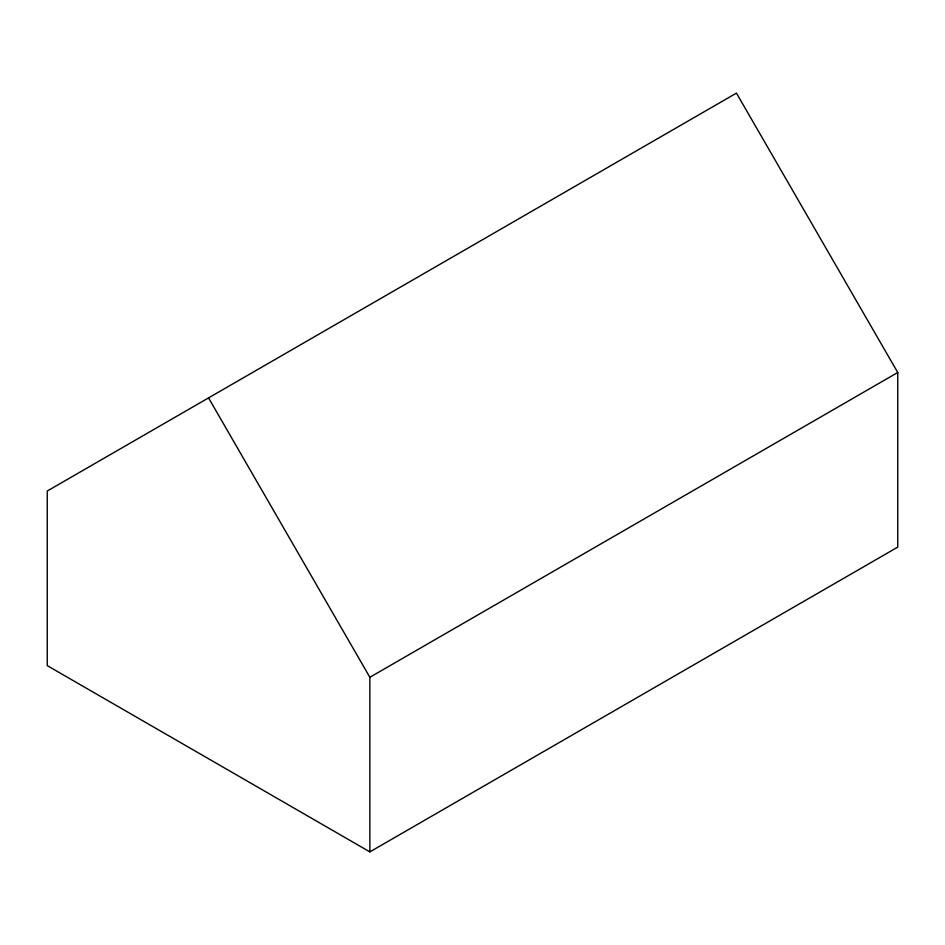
<?xml version="1.0" encoding="UTF-8"?>
<svg xmlns="http://www.w3.org/2000/svg" width="945" height="945" viewBox="0 0 945 945"><rect width="100%" height="100%" fill="white"/><g stroke="black" fill="none" stroke-linecap="round" stroke-linejoin="round"><path stroke-width="1.42" d="M369.861 851.882L369.861 677.281L897.75 372.507L736.45 93.118L47.25 491.022L47.25 665.623L369.861 851.882L897.75 547.108L897.75 372.507M208.55 397.892L369.861 677.281"/></g></svg>
